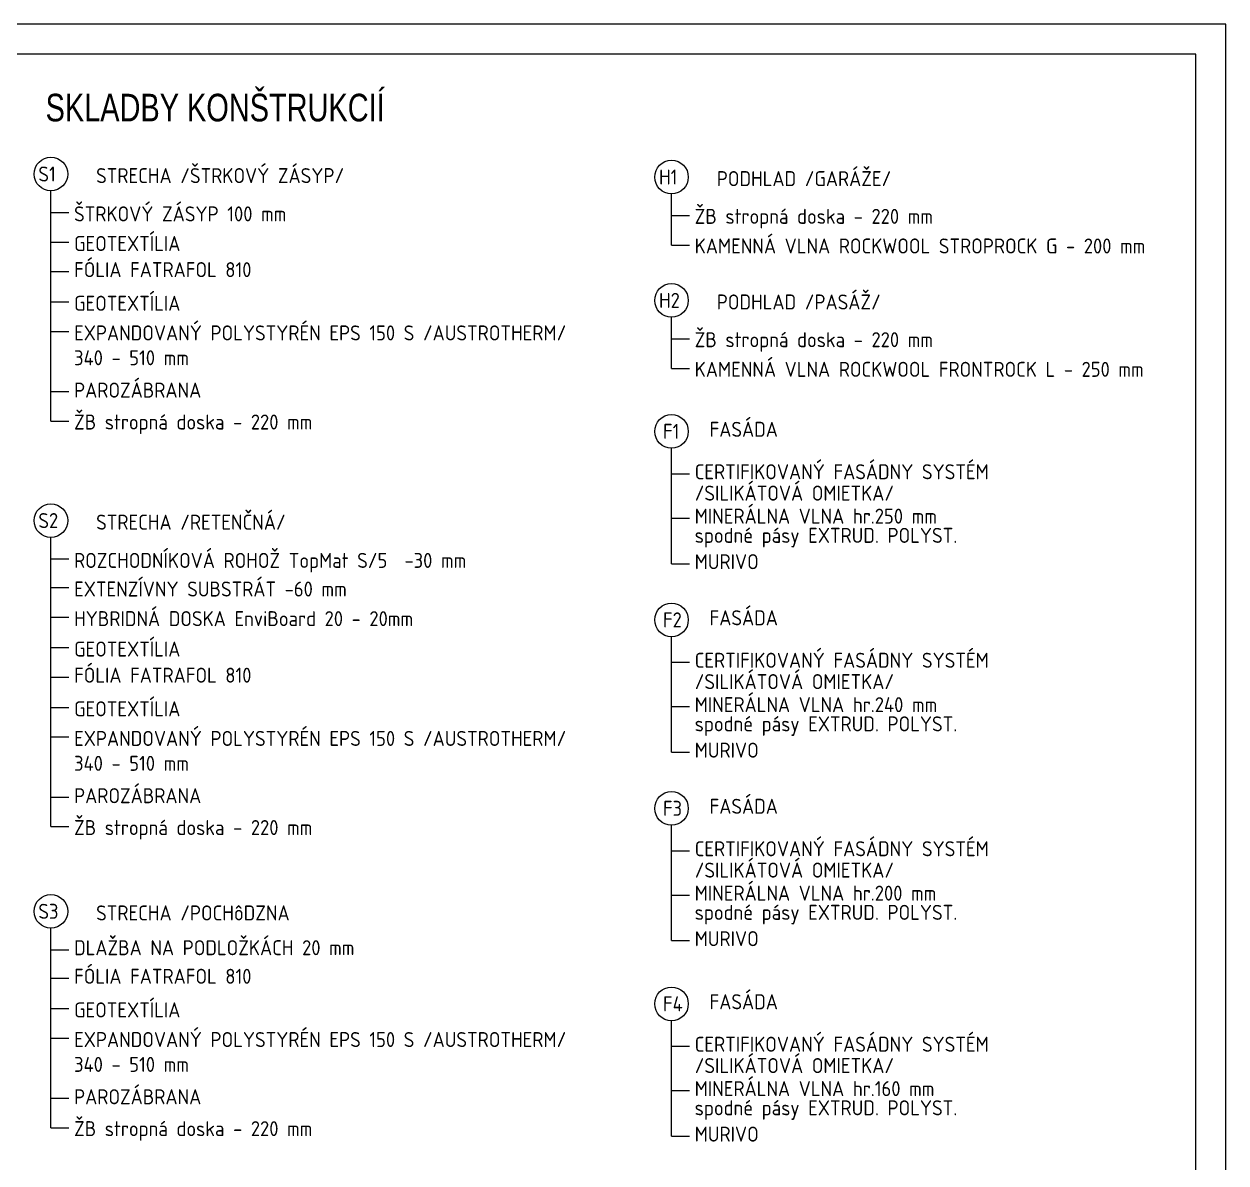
# Model space of a CAD drawing. Extents: x 3792242 to 5145247, y -1546315 to -1031918.
# Drawn here: x 4044819 to 4054832, y -1493366 to -1483880 of the extents above; entities that cross this region are included whole.
import ezdxf

# ---------------------------------------------------------------- set-up
doc = ezdxf.new("R2010")
doc.units = 0
doc.header["$MEASUREMENT"] = 0
doc.layers.get('0').update_dxf_attribs({"linetype": 'CONTINUOUS'})
doc.layers.get('Defpoints').update_dxf_attribs({"color": 61, "linetype": 'CONTINUOUS'})
for name, color, linetype in [('KÓTY', 4, 'CONTINUOUS'), ('OKNÁ', 143, 'CONTINUOUS'), ('TENKÁ', 7, 'CONTINUOUS')]:
    doc.layers.add(name, color=color, linetype=linetype)
doc.styles.add('STYLE1', font='isocp.shx')
doc.styles.add('style4', font='arial.ttf', dxfattribs={"width": 0.75})
doc.dimstyles.new('STANDARD-50', dxfattribs={"dimtxt": 125, "dimasz": 150, "dimexe": 10, "dimexo": 200, "dimgap": 20, "dimtad": 1, "dimdsep": 46, "dimlunit": 6, "dimtxsty": 'STYLE1', "dimblk1": 'OBLIQUE', "dimblk2": 'OBLIQUE', "dimsah": 1, "dimcen": 2.5, "dimse1": 1, "dimse2": 1, "dimadec": 0, "dimazin": 0, "dimtfac": 1, "dimtmove": 1, "dimatfit": 3, "dimldrblk": 'OBLIQUE', "dimfxl": 1, "dimtolj": 1, "dimtzin": 0, "dimarcsym": 0})

# ---------------------------------------------------------------- blocks, each defined once
blk = doc.blocks.new('_OBLIQUE')
at = {"color": 0, "linetype": 'ByBlock'}
blk.add_line((-0.5, -0.5), (0.5, 0.5), dxfattribs=at)
blk = doc.blocks.new('*D50006')
at = {"layer": 'Defpoints', "color": 0}
for p in [(4045439, -1492180), (4044259, -1493750), (4045439, -1493750)]:
    blk.add_point(p, dxfattribs=at)
at = {"layer": 'KÓTY', "color": 0, "lineweight": -2, "ltscale": 0.25}
blk.add_line((4044259, -1492180), (4044259, -1493750), dxfattribs=at)
at = {"layer": 'KÓTY', "color": 0, "linetype": 'ByBlock', "lineweight": -2, "xscale": 150, "yscale": 150, "zscale": 150}
for p, rotation in [((4044259, -1492180), 90), ((4044259, -1493750), 270)]:
    blk.add_blockref('_OBLIQUE', p, dxfattribs=dict(at, rotation=rotation))
at = {"layer": 'KÓTY', "color": 0, "insert": (4044177, -1492965), "char_height": 125, "attachment_point": 5, "rotation": 90, "style": 'STYLE1'}
blk.add_mtext('\\A1;1ﾠ570', dxfattribs=at)

msp = doc.modelspace()

# ---------------------------------------------------------------- linework, layer by layer
at = {"layer": 'OKNÁ', "ltscale": 0.25}
for p, q in [((4045042.435, -1487186.555), (4045042.435, -1485269.041)), ((4050212.935, -1485720.238), (4050212.935, -1485294.13)), ((4045042.435, -1485448.372), (4045192.435, -1485448.372)), ((4050212.935, -1485473.461), (4050362.935, -1485473.461)), ((4045042.435, -1485695.149), (4045192.435, -1485695.149)), ((4050212.935, -1485720.238), (4050362.935, -1485720.238)), ((4045042.435, -1485941.926), (4045192.435, -1485941.926)), ((4045042.435, -1486193.001), (4045192.435, -1486193.001)), ((4050212.935, -1486747.738), (4050212.935, -1486321.63)), ((4045042.435, -1486439.778), (4045192.435, -1486439.778)), ((4050212.935, -1486500.961), (4050362.935, -1486500.961)), ((4050212.935, -1486747.738), (4050362.935, -1486747.738)), ((4045042.435, -1486939.778), (4045192.435, -1486939.778)), ((4045042.435, -1487186.555), (4045192.435, -1487186.555)), ((4050212.935, -1488374.267), (4050212.935, -1487412.669)), ((4050212.935, -1487625.382), (4050362.935, -1487625.382)), ((4050212.935, -1487995.159), (4050362.935, -1487995.159)), ((4045042.435, -1490564.46), (4045042.435, -1488155.541)), ((4045042.435, -1488334.872), (4045192.435, -1488334.872)), ((4050212.935, -1488374.267), (4050362.935, -1488374.267)), ((4045042.435, -1488573.055), (4045192.435, -1488573.055)), ((4045042.435, -1488819.832), (4045192.435, -1488819.832)), ((4045042.435, -1489073.055), (4045192.435, -1489073.055)), ((4050212.935, -1489944.267), (4050212.935, -1488982.669)), ((4050212.935, -1489195.382), (4050362.935, -1489195.382)), ((4045042.435, -1489319.832), (4045192.435, -1489319.832)), ((4045042.435, -1489570.906), (4045192.435, -1489570.906)), ((4050212.935, -1489565.159), (4050362.935, -1489565.159)), ((4045042.435, -1489817.683), (4045192.435, -1489817.683)), ((4050212.935, -1489944.267), (4050362.935, -1489944.267)), ((4045042.435, -1490317.683), (4045192.435, -1490317.683)), ((4045042.435, -1490564.46), (4045192.435, -1490564.46)), ((4050212.935, -1491514.267), (4050212.935, -1490552.669)), ((4050212.935, -1490765.382), (4050362.935, -1490765.382)), ((4050212.935, -1491135.159), (4050362.935, -1491135.159)), ((4045042.435, -1493072.349), (4045042.435, -1491410.207)), ((4050212.935, -1491514.267), (4050362.935, -1491514.267)), ((4045042.435, -1491589.538), (4045192.435, -1491589.538)), ((4045042.435, -1491827.721), (4045192.435, -1491827.721)), ((4045042.435, -1491827.721), (4045192.435, -1491827.721)), ((4045042.435, -1492078.795), (4045192.435, -1492078.795)), ((4050212.935, -1493142.332), (4050212.935, -1492180.733)), ((4045042.435, -1492325.572), (4045192.435, -1492325.572)), ((4050212.935, -1492393.446), (4050362.935, -1492393.446)), ((4050212.935, -1492763.223), (4050362.935, -1492763.223)), ((4045042.435, -1492825.572), (4045192.435, -1492825.572)), ((4045042.435, -1493072.349), (4045192.435, -1493072.349)), ((4050212.935, -1493142.332), (4050362.935, -1493142.332))]:
    msp.add_line(p, q, dxfattribs=at)
for centre in [(4045042.435, -1485129.041), (4050212.935, -1485154.13), (4050212.935, -1486181.63), (4050212.935, -1487272.669), (4045042.435, -1488015.541), (4050212.935, -1488842.669), (4050212.935, -1490412.669), (4045042.435, -1491270.207), (4050212.935, -1492040.733)]:
    msp.add_circle(centre, 140, dxfattribs=at)
at = {"layer": 'TENKÁ', "color": 7}
for p, q in [((4054832.044, -1483879.516), (3979004.385, -1483879.516)), ((4054832.044, -1511713.552), (4054832.044, -1483879.516)), ((4054582.044, -1484129.516), (3979254.385, -1484129.516)), ((4054582.044, -1511463.552), (4054582.044, -1484129.516))]:
    msp.add_line(p, q, dxfattribs=at)

# ---------------------------------------------------------------- texts
at = {"layer": 'TENKÁ', "ltscale": 0.25, "style": 'style4', "width": 0.75}
msp.add_text('SKLADBY KONŠTRUKCIÍ', height=230, dxfattribs=at).set_placement((4044998.296, -1484690.242))
at = {"layer": 'TENKÁ', "ltscale": 0.25, "style": 'STYLE1'}
for s, p in [('S1', (4044938.13, -1485191.219)), ('STRECHA /ŠTRKOVÝ ZÁSYP/', (4045419.179, -1485204.551)), ('PODHLAD /GARÁŽE/', (4050589.679, -1485229.64)), ('H1', (4050108.63, -1485216.307)), ('ŠTRKOVÝ ZÁSYP 100 mm', (4045235.521, -1485523.248)), ('ŽB stropná doska - 220 mm', (4050406.021, -1485543.734)), ('GEOTEXTÍLIA', (4045235.521, -1485770.025)), ('KAMENNÁ VLNA ROCKWOOL STROPROCK G - 200 mm', (4050406.021, -1485790.511)), ('FÓLIA FATRAFOL 810', (4045235.521, -1485987.817)), ('GEOTEXTÍLIA', (4045235.521, -1486267.877)), ('H2', (4050108.63, -1486243.807)), ('PODHLAD /PASÁŽ/', (4050589.679, -1486257.14)), ('EXPANDOVANÝ POLYSTYRÉN EPS 150 S /AUSTROTHERM/', (4045235.521, -1486514.654)), ('ŽB stropná doska - 220 mm', (4050406.021, -1486571.234)), ('340 - 510 mm', (4045235.521, -1486721.828)), ('KAMENNÁ VLNA ROCKWOOL FRONTROCK L - 250 mm', (4050406.021, -1486818.011)), ('PAROZÁBRANA', (4045235.521, -1486991.302)), ('ŽB stropná doska - 220 mm', (4045235.521, -1487256.828)), ('FASÁDA', (4050530.2, -1487317.689)), ('F1', (4050141.63, -1487334.847)), ('CERTIFIKOVANÝ FASÁDNY SYSTÉM', (4050406.021, -1487671.272)), ('/SILIKÁTOVÁ OMIETKA/', (4050406.021, -1487849.272)), ('MINERÁLNA VLNA hr.250 mm', (4050406.021, -1488041.049)), ('S2', (4044938.13, -1488077.719)), ('STRECHA /RETENČNÁ/', (4045419.179, -1488091.051)), ('spodné pásy EXTRUD. POLYST.', (4050406.021, -1488201.049)), ('ROZCHODNÍKOVÁ ROHOŽ TopMat S/5  -30 mm', (4045235.521, -1488409.748)), ('MURIVO', (4050406.021, -1488420.158)), ('EXTENZÍVNY SUBSTRÁT -60 mm', (4045235.521, -1488647.931)), ('HYBRIDNÁ DOSKA EnviBoard 20 - 20mm', (4045235.521, -1488894.708)), ('FASÁDA', (4050530.2, -1488887.689)), ('F2', (4050141.63, -1488904.847)), ('GEOTEXTÍLIA', (4045235.521, -1489147.931)), ('CERTIFIKOVANÝ FASÁDNY SYSTÉM', (4050406.021, -1489241.272)), ('FÓLIA FATRAFOL 810', (4045235.521, -1489365.723)), ('/SILIKÁTOVÁ OMIETKA/', (4050406.021, -1489419.272)), ('MINERÁLNA VLNA hr.240 mm', (4050406.021, -1489611.049)), ('GEOTEXTÍLIA', (4045235.521, -1489645.782)), ('spodné pásy EXTRUD. POLYST.', (4050406.021, -1489771.049)), ('EXPANDOVANÝ POLYSTYRÉN EPS 150 S /AUSTROTHERM/', (4045235.521, -1489892.559)), ('MURIVO', (4050406.021, -1489990.158)), ('340 - 510 mm', (4045235.521, -1490099.734)), ('PAROZÁBRANA', (4045235.521, -1490369.207)), ('F3', (4050141.63, -1490474.847)), ('FASÁDA', (4050530.2, -1490457.689)), ('ŽB stropná doska - 220 mm', (4045235.521, -1490634.734)), ('CERTIFIKOVANÝ FASÁDNY SYSTÉM', (4050406.021, -1490811.272)), ('/SILIKÁTOVÁ OMIETKA/', (4050406.021, -1490989.272)), ('MINERÁLNA VLNA hr.200 mm', (4050406.021, -1491181.049)), ('S3', (4044938.13, -1491332.385)), ('STRECHA /POCHôDZNA', (4045419.179, -1491345.718)), ('spodné pásy EXTRUD. POLYST.', (4050406.021, -1491341.049)), ('DLAŽBA NA PODLOŽKÁCH 20 mm', (4045235.521, -1491635.429)), ('MURIVO', (4050406.021, -1491560.158)), ('FÓLIA FATRAFOL 810', (4045235.521, -1491873.612)), ('F4', (4050141.63, -1492102.911)), ('FASÁDA', (4050530.2, -1492085.753)), ('GEOTEXTÍLIA', (4045235.521, -1492153.671)), ('EXPANDOVANÝ POLYSTYRÉN EPS 150 S /AUSTROTHERM/', (4045235.521, -1492400.448)), ('CERTIFIKOVANÝ FASÁDNY SYSTÉM', (4050406.021, -1492439.337)), ('340 - 510 mm', (4045235.521, -1492607.623)), ('/SILIKÁTOVÁ OMIETKA/', (4050406.021, -1492617.337)), ('MINERÁLNA VLNA hr.160 mm', (4050406.021, -1492809.114)), ('PAROZÁBRANA', (4045235.521, -1492877.096)), ('spodné pásy EXTRUD. POLYST.', (4050406.021, -1492969.114)), ('ŽB stropná doska - 220 mm', (4045235.521, -1493142.623)), ('MURIVO', (4050406.021, -1493188.222))]:
    msp.add_text(s, height=125, dxfattribs=at).set_placement(p)

# ---------------------------------------------------------------- dimensions: what is measured, and where the dimension line sits
at = {"layer": 'KÓTY', "ltscale": 0.25}
dim = msp.add_linear_dim(base=(4044259.044, -1493750.108), p1=(4045438.544, -1492180.108), p2=(4045438.544, -1493750.108), angle=90, dimstyle='STANDARD-50', override={"dimtxsty": 'STYLE1', "dimldrblk": 'OBLIQUE'}, dxfattribs=at)
dim.commit()
dim.dimension.update_dxf_attribs({"geometry": '*D50006', "text_midpoint": (4044176.501, -1492965.108)})

doc.saveas('drawing.dxf')
